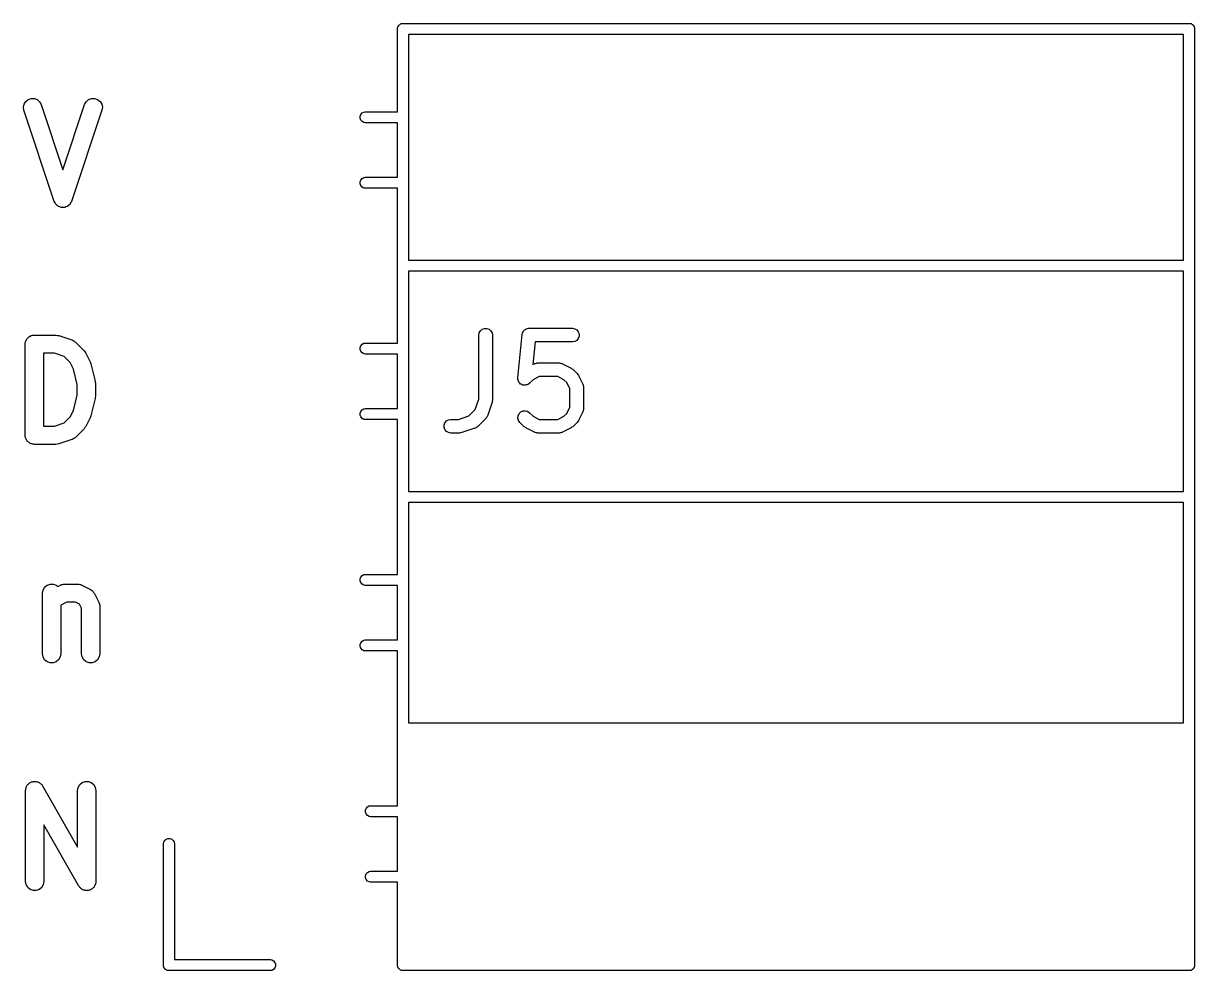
# Model space of a CAD drawing. Extents: x 0 to 100, y 0 to 100.
# Drawn here: x 15.79 to 28.65, y 38.37 to 48.77 of the extents above; entities that cross this region are included whole.
import ezdxf

# ---------------------------------------------------------------- set-up
doc = ezdxf.new("R2010")
doc.units = 0
doc.header["$MEASUREMENT"] = 0
doc.layers.add('BLACK', color=7, linetype='CONTINUOUS')

msp = doc.modelspace()

# ---------------------------------------------------------------- linework, layer by layer
at = {"layer": 'BLACK', "linetype": 'CONTINUOUS'}
for p, q in [((19.9018, 48.7256), (19.9027, 48.7308)), ((19.9027, 48.7308), (19.9054, 48.7354)), ((19.9054, 48.7354), (19.9072, 48.7405)), ((19.9072, 48.7405), (19.9107, 48.7446)), ((19.9107, 48.7446), (19.9133, 48.7492)), ((19.9133, 48.7492), (19.9174, 48.7526)), ((19.9174, 48.7526), (19.9208, 48.7567)), ((19.9208, 48.7567), (19.9255, 48.7593)), ((19.9255, 48.7593), (19.9295, 48.7628)), ((19.9295, 48.7628), (19.9345, 48.7646)), ((19.9345, 48.7646), (19.9392, 48.7673)), ((19.9392, 48.7673), (19.9444, 48.7682)), ((19.9444, 48.7682), (19.9494, 48.77)), ((19.9494, 48.77), (19.9547, 48.77)), ((19.9547, 48.77), (19.9548, 48.77)), ((19.9548, 48.77), (28.5952, 48.77)), ((28.5952, 48.77), (28.5953, 48.77)), ((28.5953, 48.77), (28.6006, 48.77)), ((28.6006, 48.77), (28.6056, 48.7682)), ((28.6056, 48.7682), (28.6108, 48.7673)), ((28.6108, 48.7673), (28.6155, 48.7646)), ((28.6155, 48.7646), (28.6205, 48.7628)), ((28.6205, 48.7628), (28.6245, 48.7593)), ((28.6245, 48.7593), (28.6292, 48.7567)), ((28.6292, 48.7567), (28.6326, 48.7526)), ((28.6326, 48.7526), (28.6367, 48.7492)), ((28.6367, 48.7492), (28.6393, 48.7445)), ((28.6393, 48.7445), (28.6428, 48.7405)), ((28.6428, 48.7405), (28.6446, 48.7355)), ((28.6446, 48.7355), (28.6473, 48.7308)), ((28.6473, 48.7308), (28.6482, 48.7256)), ((19.9, 48.7206), (19.9018, 48.7256)), ((19.9, 47.8), (19.9, 48.7206)), ((20.02, 48.65), (20.02, 46.17)), ((28.53, 48.65), (20.02, 48.65)), ((28.53, 46.17), (28.53, 48.65)), ((28.6482, 48.7256), (28.65, 48.7206)), ((28.65, 48.7206), (28.65, 48.7153)), ((28.65, 48.7153), (28.65, 48.7152)), ((28.65, 48.7152), (28.65, 38.4248)), ((15.7929, 47.8504), (15.7999, 47.8844)), ((15.798, 47.816), (15.7929, 47.8504)), ((15.7999, 47.8844), (15.818, 47.914)), ((15.818, 47.914), (15.8452, 47.9356)), ((15.8452, 47.9356), (15.8782, 47.9465)), ((15.8782, 47.9465), (15.9129, 47.9456)), ((15.9129, 47.9456), (15.9452, 47.9328)), ((15.9452, 47.9328), (15.9712, 47.9098)), ((15.9712, 47.9098), (15.9877, 47.8792)), ((15.9877, 47.8792), (16.2262, 47.1638)), ((16.2262, 47.1638), (16.4647, 47.8792)), ((16.4647, 47.8792), (16.4812, 47.9098)), ((16.4812, 47.9098), (16.5072, 47.9328)), ((16.5072, 47.9328), (16.5395, 47.9456)), ((16.5395, 47.9456), (16.5742, 47.9465)), ((16.5742, 47.9465), (16.6071, 47.9356)), ((16.6071, 47.9356), (16.6343, 47.914)), ((16.6343, 47.914), (16.6525, 47.8844)), ((16.6525, 47.8844), (16.6595, 47.8504)), ((16.6595, 47.8504), (16.6544, 47.816)), ((16.1313, 46.816), (15.798, 47.816)), ((16.6544, 47.816), (16.3211, 46.816)), ((19.49, 47.7506), (19.4972, 47.7705)), ((19.49, 47.7294), (19.49, 47.7506)), ((19.4972, 47.7095), (19.49, 47.7294)), ((19.4972, 47.7705), (19.5108, 47.7867)), ((19.5108, 47.6933), (19.4972, 47.7095)), ((19.5108, 47.7867), (19.5292, 47.7973)), ((19.5292, 47.7973), (19.5448, 47.8)), ((19.5448, 47.8), (19.9, 47.8)), ((19.5292, 47.6827), (19.5108, 47.6933)), ((19.5448, 47.68), (19.5292, 47.6827)), ((19.9, 47.68), (19.5448, 47.68)), ((19.9, 47.08), (19.9, 47.68)), ((19.4972, 47.0505), (19.5108, 47.0667)), ((19.5108, 47.0667), (19.5292, 47.0773)), ((19.5292, 47.0773), (19.5448, 47.08)), ((19.5448, 47.08), (19.9, 47.08)), ((19.49, 47.0306), (19.4972, 47.0505)), ((19.49, 47.0094), (19.49, 47.0306)), ((19.4972, 46.9895), (19.49, 47.0094)), ((19.5108, 46.9733), (19.4972, 46.9895)), ((19.5292, 46.9627), (19.5108, 46.9733)), ((19.5448, 46.96), (19.5292, 46.9627)), ((19.9, 46.96), (19.5448, 46.96)), ((19.9, 45.26), (19.9, 46.96)), ((16.1326, 46.8136), (16.1313, 46.816)), ((16.1332, 46.8109), (16.1326, 46.8136)), ((16.1409, 46.7984), (16.1332, 46.8109)), ((16.3192, 46.8109), (16.3115, 46.7984)), ((16.3197, 46.8136), (16.3192, 46.8109)), ((16.3211, 46.816), (16.3197, 46.8136)), ((16.1479, 46.7855), (16.1409, 46.7984)), ((16.1499, 46.7836), (16.1479, 46.7855)), ((16.1514, 46.7813), (16.1499, 46.7836)), ((16.1629, 46.7721), (16.1514, 46.7813)), ((16.1738, 46.7624), (16.1629, 46.7721)), ((16.1764, 46.7614), (16.1738, 46.7624)), ((16.1786, 46.7597), (16.1764, 46.7614)), ((16.1925, 46.755), (16.1786, 46.7597)), ((16.2061, 46.7496), (16.1925, 46.755)), ((16.2089, 46.7496), (16.2061, 46.7496)), ((16.2115, 46.7487), (16.2089, 46.7496)), ((16.2262, 46.7491), (16.2115, 46.7487)), ((16.2409, 46.7487), (16.2262, 46.7491)), ((16.2435, 46.7496), (16.2409, 46.7487)), ((16.2462, 46.7496), (16.2435, 46.7496)), ((16.2599, 46.755), (16.2462, 46.7496)), ((16.2738, 46.7597), (16.2599, 46.755)), ((16.276, 46.7614), (16.2738, 46.7597)), ((16.2785, 46.7624), (16.276, 46.7614)), ((16.2895, 46.7721), (16.2785, 46.7624)), ((16.301, 46.7813), (16.2895, 46.7721)), ((16.3025, 46.7836), (16.301, 46.7813)), ((16.3045, 46.7855), (16.3025, 46.7836)), ((16.3115, 46.7984), (16.3045, 46.7855)), ((20.02, 46.17), (28.53, 46.17)), ((20.02, 46.05), (20.02, 43.63)), ((28.53, 46.05), (20.02, 46.05)), ((28.53, 43.63), (28.53, 46.05)), ((20.7962, 45.3733), (20.8092, 45.3958)), ((20.8092, 45.3958), (20.8292, 45.4126)), ((20.8292, 45.4126), (20.8536, 45.4215)), ((20.8536, 45.4215), (20.8797, 45.4215)), ((20.8797, 45.4215), (20.9042, 45.4126)), ((20.9042, 45.4126), (20.9241, 45.3958)), ((20.9241, 45.3958), (20.9371, 45.3733)), ((21.2779, 45.3851), (21.2845, 45.393)), ((21.2845, 45.393), (21.2905, 45.4013)), ((21.2905, 45.4013), (21.2928, 45.4029)), ((21.2928, 45.4029), (21.2946, 45.4051)), ((21.2946, 45.4051), (21.3035, 45.4102)), ((21.3035, 45.4102), (21.312, 45.416)), ((21.312, 45.416), (21.3148, 45.4167)), ((21.3148, 45.4167), (21.3172, 45.4181)), ((21.3172, 45.4181), (21.3273, 45.4199)), ((21.3273, 45.4199), (21.3372, 45.4224)), ((21.3372, 45.4224), (21.3401, 45.4221)), ((21.3401, 45.4221), (21.3429, 45.4226)), ((21.3429, 45.4226), (21.819, 45.4226)), ((21.819, 45.4226), (21.8447, 45.4181)), ((21.8447, 45.4181), (21.8673, 45.4051)), ((21.8673, 45.4051), (21.884, 45.3851)), ((15.8134, 45.265), (15.8164, 45.2732)), ((15.8134, 45.2562), (15.8134, 45.265)), ((15.8164, 45.2732), (15.8179, 45.2818)), ((15.8179, 45.2818), (15.8223, 45.2894)), ((15.8223, 45.2894), (15.8253, 45.2976)), ((15.8253, 45.2976), (15.8309, 45.3043)), ((15.8309, 45.3043), (15.8353, 45.3119)), ((15.8353, 45.3119), (15.842, 45.3175)), ((15.842, 45.3175), (15.8476, 45.3242)), ((15.8476, 45.3242), (15.8552, 45.3286)), ((15.8552, 45.3286), (15.8619, 45.3342)), ((15.8619, 45.3342), (15.8701, 45.3372)), ((15.8701, 45.3372), (15.8777, 45.3416)), ((15.8777, 45.3416), (15.8863, 45.3431)), ((15.8863, 45.3431), (15.8945, 45.3461)), ((15.8945, 45.3461), (15.9033, 45.3461)), ((15.9033, 45.3461), (15.9119, 45.3476)), ((15.9119, 45.3476), (16.15, 45.3476)), ((16.15, 45.3476), (16.1658, 45.3448)), ((16.1658, 45.3448), (16.1816, 45.3425)), ((16.1816, 45.3425), (16.3245, 45.2949)), ((16.3245, 45.2949), (16.3295, 45.2921)), ((16.3295, 45.2921), (16.3351, 45.2906)), ((16.3351, 45.2906), (16.3447, 45.2839)), ((16.3447, 45.2839), (16.355, 45.2783)), ((16.355, 45.2783), (16.3588, 45.274)), ((16.3588, 45.274), (16.3636, 45.2707)), ((16.3636, 45.2707), (16.4588, 45.1755)), ((19.5108, 45.2467), (19.5292, 45.2573)), ((19.5292, 45.2573), (19.5448, 45.26)), ((19.5448, 45.26), (19.9, 45.26)), ((20.7917, 45.3476), (20.7962, 45.3733)), ((20.7917, 44.6455), (20.7917, 45.3476)), ((20.9371, 45.3733), (20.9417, 45.3476)), ((20.9417, 45.3476), (20.9417, 44.6333)), ((21.2206, 44.8789), (21.2682, 45.3551)), ((21.2682, 45.3551), (21.269, 45.3578)), ((21.269, 45.3606), (21.2725, 45.3703)), ((21.269, 45.3578), (21.269, 45.3606)), ((21.2725, 45.3703), (21.2753, 45.3802)), ((21.2753, 45.3802), (21.2769, 45.3825)), ((21.2769, 45.3825), (21.2779, 45.3851)), ((21.4107, 45.2726), (21.3859, 45.0244)), ((21.819, 45.2726), (21.4107, 45.2726)), ((21.8447, 45.2771), (21.819, 45.2726)), ((21.8673, 45.2902), (21.8447, 45.2771)), ((21.884, 45.3101), (21.8673, 45.2902)), ((21.884, 45.3851), (21.8929, 45.3606)), ((21.8929, 45.3346), (21.884, 45.3101)), ((21.8929, 45.3606), (21.8929, 45.3346)), ((15.8119, 45.2476), (15.8134, 45.2562)), ((15.8119, 44.2476), (15.8119, 45.2476)), ((16.0119, 45.1476), (16.0119, 44.3476)), ((16.1338, 45.1476), (16.0119, 45.1476)), ((16.2388, 45.1126), (16.1338, 45.1476)), ((16.4588, 45.1755), (16.468, 45.1623)), ((16.468, 45.1623), (16.4775, 45.1495)), ((16.4775, 45.1495), (16.5252, 45.0542)), ((19.49, 45.2106), (19.4972, 45.2305)), ((19.49, 45.1894), (19.49, 45.2106)), ((19.4972, 45.1695), (19.49, 45.1894)), ((19.4972, 45.2305), (19.5108, 45.2467)), ((19.5108, 45.1533), (19.4972, 45.1695)), ((19.5292, 45.1427), (19.5108, 45.1533)), ((19.5448, 45.14), (19.5292, 45.1427)), ((19.9, 45.14), (19.5448, 45.14)), ((19.9, 44.54), (19.9, 45.14)), ((16.3059, 45.0455), (16.2388, 45.1126)), ((16.3414, 44.9746), (16.3059, 45.0455)), ((16.5252, 45.0542), (16.5283, 45.0438)), ((16.5283, 45.0438), (16.5327, 45.0338)), ((16.5327, 45.0338), (16.5803, 44.8433)), ((21.3859, 45.0244), (21.4046, 45.0337)), ((21.4046, 45.0337), (21.4087, 45.035)), ((21.4087, 45.035), (21.4124, 45.0371)), ((21.4124, 45.0371), (21.4211, 45.0387)), ((21.4211, 45.0387), (21.4295, 45.0412)), ((21.4295, 45.0412), (21.4338, 45.0409)), ((21.4338, 45.0409), (21.4381, 45.0417)), ((21.4381, 45.0417), (21.6762, 45.0417)), ((21.6762, 45.0417), (21.6804, 45.0409)), ((21.6804, 45.0409), (21.6848, 45.0412)), ((21.6848, 45.0412), (21.6932, 45.0387)), ((21.6932, 45.0387), (21.7018, 45.0371)), ((21.7018, 45.0371), (21.7056, 45.035)), ((21.7056, 45.035), (21.7097, 45.0337)), ((21.7097, 45.0337), (21.805, 44.9861)), ((16.3833, 44.8067), (16.3414, 44.9746)), ((21.2205, 44.878), (21.2206, 44.8784)), ((21.2216, 44.8655), (21.2205, 44.878)), ((21.2206, 44.8784), (21.2206, 44.8789)), ((21.4558, 44.8917), (21.3873, 44.8574)), ((21.6585, 44.8917), (21.4558, 44.8917)), ((21.727, 44.8574), (21.6585, 44.8917)), ((21.805, 44.9861), (21.8146, 44.979)), ((21.8146, 44.979), (21.8245, 44.9721)), ((21.8245, 44.9721), (21.8721, 44.9245)), ((21.8721, 44.9245), (21.879, 44.9146)), ((21.879, 44.9146), (21.8861, 44.905)), ((21.8861, 44.905), (21.9337, 44.8097)), ((16.3833, 44.6885), (16.3833, 44.8067)), ((16.5803, 44.8433), (16.5812, 44.8311)), ((16.5812, 44.8311), (16.5833, 44.819)), ((16.5833, 44.819), (16.5833, 44.6762)), ((21.2226, 44.8529), (21.2216, 44.8655)), ((21.2228, 44.8525), (21.2226, 44.8529)), ((21.2228, 44.852), (21.2228, 44.8525)), ((21.2281, 44.8406), (21.2228, 44.852)), ((21.2333, 44.8292), (21.2281, 44.8406)), ((21.2336, 44.8288), (21.2333, 44.8292)), ((21.2338, 44.8284), (21.2336, 44.8288)), ((21.2427, 44.8195), (21.2338, 44.8284)), ((21.2515, 44.8105), (21.2427, 44.8195)), ((21.2519, 44.8103), (21.2515, 44.8105)), ((21.2522, 44.81), (21.2519, 44.8103)), ((21.2636, 44.8047), (21.2522, 44.81)), ((21.2749, 44.7992), (21.2636, 44.8047)), ((21.2754, 44.7992), (21.2749, 44.7992)), ((21.2758, 44.799), (21.2754, 44.7992)), ((21.2883, 44.7979), (21.2758, 44.799)), ((21.3008, 44.7966), (21.2883, 44.7979)), ((21.3013, 44.7968), (21.3008, 44.7966)), ((21.3018, 44.7967), (21.3013, 44.7968)), ((21.3139, 44.8), (21.3018, 44.7967)), ((21.3261, 44.8031), (21.3139, 44.8)), ((21.3265, 44.8033), (21.3261, 44.8031)), ((21.3269, 44.8035), (21.3265, 44.8033)), ((21.3372, 44.8107), (21.3269, 44.8035)), ((21.3476, 44.8177), (21.3372, 44.8107)), ((21.3479, 44.8181), (21.3476, 44.8177)), ((21.3483, 44.8184), (21.3479, 44.8181)), ((21.3873, 44.8574), (21.3483, 44.8184)), ((21.7574, 44.827), (21.727, 44.8574)), ((21.7917, 44.7585), (21.7574, 44.827)), ((21.7917, 44.5558), (21.7917, 44.7585)), ((21.9337, 44.8097), (21.935, 44.8056)), ((21.935, 44.8056), (21.9371, 44.8018)), ((21.9371, 44.8018), (21.9387, 44.7932)), ((21.9387, 44.7932), (21.9412, 44.7848)), ((21.9412, 44.7848), (21.9409, 44.7805)), ((21.9409, 44.7805), (21.9417, 44.7762)), ((21.9417, 44.7762), (21.9417, 44.5381)), ((16.3414, 44.5206), (16.3833, 44.6885)), ((16.5803, 44.6519), (16.5327, 44.4615)), ((16.5812, 44.6641), (16.5803, 44.6519)), ((16.5833, 44.6762), (16.5812, 44.6641)), ((20.7535, 44.531), (20.7917, 44.6455)), ((20.9396, 44.6215), (20.9378, 44.6096)), ((20.9417, 44.6333), (20.9396, 44.6215)), ((16.3059, 44.4497), (16.3414, 44.5206)), ((19.49, 44.4906), (19.4972, 44.5105)), ((19.49, 44.4694), (19.49, 44.4906)), ((19.4972, 44.5105), (19.5108, 44.5267)), ((19.5108, 44.5267), (19.5292, 44.5373)), ((19.5292, 44.5373), (19.5448, 44.54)), ((19.5448, 44.54), (19.9, 44.54)), ((20.6833, 44.4608), (20.7535, 44.531)), ((20.9378, 44.6096), (20.8902, 44.4668)), ((21.2228, 44.4623), (21.2338, 44.4859)), ((21.2338, 44.4859), (21.2522, 44.5043)), ((21.2522, 44.5043), (21.2758, 44.5153)), ((21.2758, 44.5153), (21.3018, 44.5176)), ((21.3018, 44.5176), (21.3269, 44.5108)), ((21.3269, 44.5108), (21.3483, 44.4959)), ((21.3483, 44.4959), (21.3873, 44.4569)), ((21.727, 44.4569), (21.7574, 44.4873)), ((21.7574, 44.4873), (21.7917, 44.5558)), ((21.9337, 44.5046), (21.8861, 44.4093)), ((21.935, 44.5087), (21.9337, 44.5046)), ((21.9371, 44.5124), (21.935, 44.5087)), ((21.9387, 44.5211), (21.9371, 44.5124)), ((21.9412, 44.5295), (21.9387, 44.5211)), ((21.9417, 44.5381), (21.9409, 44.5338)), ((21.9409, 44.5338), (21.9412, 44.5295)), ((16.1338, 44.3476), (16.2388, 44.3826)), ((16.2388, 44.3826), (16.3059, 44.4497)), ((16.5252, 44.441), (16.4775, 44.3458)), ((16.5283, 44.4515), (16.5252, 44.441)), ((16.5327, 44.4615), (16.5283, 44.4515)), ((19.4972, 44.4495), (19.49, 44.4694)), ((19.5108, 44.4333), (19.4972, 44.4495)), ((19.5292, 44.4227), (19.5108, 44.4333)), ((19.5448, 44.42), (19.5292, 44.4227)), ((19.9, 44.42), (19.5448, 44.42)), ((19.9, 42.72), (19.9, 44.42)), ((20.4119, 44.3606), (20.4208, 44.3851)), ((20.4119, 44.3346), (20.4119, 44.3606)), ((20.4208, 44.3851), (20.4375, 44.4051)), ((20.4375, 44.4051), (20.4601, 44.4181)), ((20.4601, 44.4181), (20.4857, 44.4226)), ((20.4857, 44.4226), (20.5688, 44.4226)), ((20.5688, 44.4226), (20.6833, 44.4608)), ((20.8721, 44.4374), (20.7768, 44.3422)), ((20.8746, 44.441), (20.8721, 44.4374)), ((20.8778, 44.4439), (20.8746, 44.441)), ((20.882, 44.4516), (20.8778, 44.4439)), ((20.887, 44.4588), (20.882, 44.4516)), ((20.8881, 44.463), (20.887, 44.4588)), ((20.8902, 44.4668), (20.8881, 44.463)), ((21.2205, 44.4363), (21.2228, 44.4623)), ((21.2273, 44.4112), (21.2205, 44.4363)), ((21.2422, 44.3898), (21.2273, 44.4112)), ((21.2898, 44.3422), (21.2422, 44.3898)), ((21.3873, 44.4569), (21.4558, 44.4226)), ((21.4558, 44.4226), (21.6585, 44.4226)), ((21.6585, 44.4226), (21.727, 44.4569)), ((21.8721, 44.3898), (21.8245, 44.3422)), ((21.879, 44.3997), (21.8721, 44.3898)), ((21.8861, 44.4093), (21.879, 44.3997)), ((15.8134, 44.239), (15.8119, 44.2476)), ((15.8134, 44.2303), (15.8134, 44.239)), ((15.8164, 44.222), (15.8134, 44.2303)), ((16.0119, 44.3476), (16.1338, 44.3476)), ((16.4588, 44.3198), (16.3636, 44.2245)), ((16.468, 44.3329), (16.4588, 44.3198)), ((16.4775, 44.3458), (16.468, 44.3329)), ((20.4208, 44.3101), (20.4119, 44.3346)), ((20.4375, 44.2902), (20.4208, 44.3101)), ((20.4601, 44.2771), (20.4375, 44.2902)), ((20.4857, 44.2726), (20.4601, 44.2771)), ((20.581, 44.2726), (20.4857, 44.2726)), ((20.5928, 44.2747), (20.581, 44.2726)), ((20.6047, 44.2765), (20.5928, 44.2747)), ((20.7475, 44.3241), (20.6047, 44.2765)), ((20.7513, 44.3261), (20.7475, 44.3241)), ((20.7555, 44.3273), (20.7513, 44.3261)), ((20.7627, 44.3323), (20.7555, 44.3273)), ((20.7704, 44.3365), (20.7627, 44.3323)), ((20.7733, 44.3397), (20.7704, 44.3365)), ((20.7768, 44.3422), (20.7733, 44.3397)), ((21.2997, 44.3353), (21.2898, 44.3422)), ((21.3093, 44.3282), (21.2997, 44.3353)), ((21.4046, 44.2805), (21.3093, 44.3282)), ((21.4087, 44.2793), (21.4046, 44.2805)), ((21.4124, 44.2771), (21.4087, 44.2793)), ((21.4211, 44.2756), (21.4124, 44.2771)), ((21.4295, 44.2731), (21.4211, 44.2756)), ((21.4338, 44.2734), (21.4295, 44.2731)), ((21.4381, 44.2726), (21.4338, 44.2734)), ((21.6762, 44.2726), (21.4381, 44.2726)), ((21.6804, 44.2734), (21.6762, 44.2726)), ((21.6848, 44.2731), (21.6804, 44.2734)), ((21.6932, 44.2756), (21.6848, 44.2731)), ((21.7018, 44.2771), (21.6932, 44.2756)), ((21.7056, 44.2793), (21.7018, 44.2771)), ((21.7097, 44.2805), (21.7056, 44.2793)), ((21.805, 44.3282), (21.7097, 44.2805)), ((21.8146, 44.3353), (21.805, 44.3282)), ((21.8245, 44.3422), (21.8146, 44.3353)), ((15.8179, 44.2134), (15.8164, 44.222)), ((15.8223, 44.2058), (15.8179, 44.2134)), ((15.8253, 44.1976), (15.8223, 44.2058)), ((15.8309, 44.1909), (15.8253, 44.1976)), ((15.8353, 44.1833), (15.8309, 44.1909)), ((15.842, 44.1777), (15.8353, 44.1833)), ((15.8476, 44.171), (15.842, 44.1777)), ((15.8552, 44.1666), (15.8476, 44.171)), ((15.8619, 44.161), (15.8552, 44.1666)), ((15.8701, 44.158), (15.8619, 44.161)), ((15.8777, 44.1537), (15.8701, 44.158)), ((15.8863, 44.1521), (15.8777, 44.1537)), ((15.8945, 44.1491), (15.8863, 44.1521)), ((15.9033, 44.1491), (15.8945, 44.1491)), ((15.9119, 44.1476), (15.9033, 44.1491)), ((16.15, 44.1476), (15.9119, 44.1476)), ((16.1658, 44.1504), (16.15, 44.1476)), ((16.1816, 44.1528), (16.1658, 44.1504)), ((16.3245, 44.2004), (16.1816, 44.1528)), ((16.3295, 44.2031), (16.3245, 44.2004)), ((16.3351, 44.2046), (16.3295, 44.2031)), ((16.3447, 44.2113), (16.3351, 44.2046)), ((16.355, 44.2169), (16.3447, 44.2113)), ((16.3588, 44.2212), (16.355, 44.2169)), ((16.3636, 44.2245), (16.3588, 44.2212)), ((20.02, 43.63), (28.53, 43.63)), ((20.02, 43.51), (20.02, 41.09)), ((28.53, 43.51), (20.02, 43.51)), ((28.53, 41.09), (28.53, 43.51)), ((19.49, 42.6706), (19.4972, 42.6905)), ((19.4972, 42.6905), (19.5108, 42.7067)), ((19.5108, 42.7067), (19.5292, 42.7173)), ((19.5292, 42.7173), (19.5448, 42.72)), ((19.5448, 42.72), (19.9, 42.72)), ((16.0084, 42.5485), (16.0258, 42.5786)), ((16.0258, 42.5786), (16.0524, 42.6009)), ((16.0524, 42.6009), (16.085, 42.6128)), ((16.085, 42.6128), (16.1197, 42.6128)), ((16.1197, 42.6128), (16.1524, 42.6009)), ((16.1524, 42.6009), (16.1682, 42.5876)), ((16.1682, 42.5876), (16.2005, 42.6037)), ((16.2005, 42.6037), (16.206, 42.6054)), ((16.206, 42.6054), (16.211, 42.6083)), ((16.211, 42.6083), (16.2226, 42.6103)), ((16.2226, 42.6103), (16.2338, 42.6136)), ((16.2338, 42.6136), (16.2396, 42.6133)), ((16.2396, 42.6133), (16.2452, 42.6143)), ((16.2452, 42.6143), (16.3881, 42.6143)), ((16.3881, 42.6143), (16.3938, 42.6133)), ((16.3938, 42.6133), (16.3995, 42.6136)), ((16.3995, 42.6136), (16.4108, 42.6103)), ((16.4108, 42.6103), (16.4223, 42.6083)), ((16.4223, 42.6083), (16.4273, 42.6054)), ((16.4273, 42.6054), (16.4328, 42.6037)), ((16.4328, 42.6037), (16.5281, 42.5561)), ((19.49, 42.6494), (19.49, 42.6706)), ((19.4972, 42.6295), (19.49, 42.6494)), ((19.5108, 42.6133), (19.4972, 42.6295)), ((19.5292, 42.6027), (19.5108, 42.6133)), ((19.5448, 42.6), (19.5292, 42.6027)), ((19.9, 42.6), (19.5448, 42.6)), ((19.9, 42), (19.9, 42.6)), ((16.0024, 42.5143), (16.0084, 42.5485)), ((16.0024, 41.8476), (16.0024, 42.5143)), ((16.5281, 42.5561), (16.5398, 42.5474)), ((16.5398, 42.5474), (16.5521, 42.5393)), ((16.5521, 42.5393), (16.5537, 42.5371)), ((16.5537, 42.5371), (16.5559, 42.5354)), ((16.5559, 42.5354), (16.564, 42.5232)), ((16.564, 42.5232), (16.5728, 42.5114)), ((16.5728, 42.5114), (16.6204, 42.4162)), ((16.2092, 42.3845), (16.2024, 42.3776)), ((16.2024, 42.3776), (16.2024, 41.8476)), ((16.2688, 42.4143), (16.2092, 42.3845)), ((16.3645, 42.4143), (16.2688, 42.4143)), ((16.4088, 42.3921), (16.3645, 42.4143)), ((16.431, 42.3478), (16.4088, 42.3921)), ((16.431, 41.8476), (16.431, 42.3478)), ((16.6204, 42.4162), (16.622, 42.4106)), ((16.622, 42.4106), (16.6249, 42.4056)), ((16.6249, 42.4056), (16.627, 42.3941)), ((16.627, 42.3941), (16.6303, 42.3829)), ((16.6303, 42.3829), (16.63, 42.3771)), ((16.63, 42.3771), (16.631, 42.3714)), ((16.631, 42.3714), (16.631, 41.8476)), ((19.49, 41.9506), (19.4972, 41.9705)), ((19.49, 41.9294), (19.49, 41.9506)), ((19.4972, 41.9095), (19.49, 41.9294)), ((19.4972, 41.9705), (19.5108, 41.9867)), ((19.5108, 41.9867), (19.5292, 41.9973)), ((19.5292, 41.9973), (19.5448, 42)), ((19.5448, 42), (19.9, 42)), ((16.0084, 41.8134), (16.0024, 41.8476)), ((16.0258, 41.7833), (16.0084, 41.8134)), ((16.1963, 41.8134), (16.179, 41.7833)), ((16.2024, 41.8476), (16.1963, 41.8134)), ((16.437, 41.8134), (16.431, 41.8476)), ((16.4543, 41.7833), (16.437, 41.8134)), ((16.6249, 41.8134), (16.6076, 41.7833)), ((16.631, 41.8476), (16.6249, 41.8134)), ((19.5108, 41.8933), (19.4972, 41.9095)), ((19.5292, 41.8827), (19.5108, 41.8933)), ((19.5448, 41.88), (19.5292, 41.8827)), ((19.9, 41.88), (19.5448, 41.88)), ((19.9, 40.18), (19.9, 41.88)), ((16.0524, 41.761), (16.0258, 41.7833)), ((16.085, 41.7491), (16.0524, 41.761)), ((16.1197, 41.7491), (16.085, 41.7491)), ((16.1524, 41.761), (16.1197, 41.7491)), ((16.179, 41.7833), (16.1524, 41.761)), ((16.481, 41.761), (16.4543, 41.7833)), ((16.5136, 41.7491), (16.481, 41.761)), ((16.5483, 41.7491), (16.5136, 41.7491)), ((16.581, 41.761), (16.5483, 41.7491)), ((16.6076, 41.7833), (16.581, 41.761)), ((20.02, 41.09), (28.53, 41.09)), ((15.8183, 40.3654), (15.8212, 40.3734)), ((15.8212, 40.3734), (15.8227, 40.3818)), ((15.8227, 40.3818), (15.8272, 40.3896)), ((15.8272, 40.3896), (15.8303, 40.398)), ((15.8303, 40.398), (15.8358, 40.4045)), ((15.8358, 40.4045), (15.8401, 40.4119)), ((15.8401, 40.4119), (15.8469, 40.4177)), ((15.8469, 40.4177), (15.8527, 40.4245)), ((15.8527, 40.4245), (15.8601, 40.4287)), ((15.8601, 40.4287), (15.8667, 40.4342)), ((15.8667, 40.4342), (15.8751, 40.4373)), ((15.8751, 40.4373), (15.8829, 40.4417)), ((15.8829, 40.4417), (15.8913, 40.4432)), ((15.8913, 40.4432), (15.8993, 40.4461)), ((15.8993, 40.4461), (15.9083, 40.4461)), ((15.9083, 40.4461), (15.9171, 40.4476)), ((15.9171, 40.4476), (15.9255, 40.4461)), ((15.9255, 40.4461), (15.934, 40.4461)), ((15.934, 40.4461), (15.9425, 40.443)), ((15.9425, 40.443), (15.9513, 40.4414)), ((15.9513, 40.4414), (15.9586, 40.4371)), ((15.9586, 40.4371), (15.9667, 40.4342)), ((15.9667, 40.4342), (15.9735, 40.4285)), ((15.9735, 40.4285), (15.9813, 40.4239)), ((15.9813, 40.4239), (15.9867, 40.4174)), ((15.9867, 40.4174), (15.9933, 40.4119)), ((15.9933, 40.4119), (15.9978, 40.4041)), ((15.9978, 40.4041), (16.0035, 40.3972)), ((16.0035, 40.3972), (16.3881, 39.7242)), ((16.3881, 40.3476), (16.3941, 40.3818)), ((16.3941, 40.3818), (16.4115, 40.4119)), ((16.4115, 40.4119), (16.4381, 40.4342)), ((16.4381, 40.4342), (16.4707, 40.4461)), ((16.4707, 40.4461), (16.5055, 40.4461)), ((16.5055, 40.4461), (16.5381, 40.4342)), ((16.5381, 40.4342), (16.5647, 40.4119)), ((16.5647, 40.4119), (16.5821, 40.3818)), ((16.5821, 40.3818), (16.5881, 40.3476)), ((15.8167, 40.3476), (15.8182, 40.3565)), ((15.8167, 39.3476), (15.8167, 40.3476)), ((15.8182, 40.3565), (15.8183, 40.3654)), ((16.3881, 39.7242), (16.3881, 40.3476)), ((16.5881, 40.3476), (16.5881, 39.3476)), ((19.55, 40.1306), (19.5572, 40.1505)), ((19.55, 40.1094), (19.55, 40.1306)), ((19.5572, 40.1505), (19.5708, 40.1667)), ((19.5708, 40.1667), (19.5892, 40.1773)), ((19.5892, 40.1773), (19.6048, 40.18)), ((19.6048, 40.18), (19.9, 40.18)), ((19.5572, 40.0895), (19.55, 40.1094)), ((19.5708, 40.0733), (19.5572, 40.0895)), ((19.5892, 40.0627), (19.5708, 40.0733)), ((19.6048, 40.06), (19.5892, 40.0627)), ((19.9, 40.06), (19.6048, 40.06)), ((19.9, 39.46), (19.9, 40.06)), ((16.4013, 39.298), (16.0167, 39.9711)), ((16.0167, 39.9711), (16.0167, 39.3476)), ((17.33, 39.7652), (17.3328, 39.7808)), ((17.33, 38.4248), (17.33, 39.7652)), ((17.3328, 39.7808), (17.3433, 39.7992)), ((17.3433, 39.7992), (17.3595, 39.8128)), ((17.3595, 39.8128), (17.3794, 39.82)), ((17.3794, 39.82), (17.4006, 39.82)), ((17.4006, 39.82), (17.4205, 39.8128)), ((17.4205, 39.8128), (17.4367, 39.7992)), ((17.4367, 39.7992), (17.4473, 39.7808)), ((17.4473, 39.7808), (17.45, 39.7652)), ((17.45, 39.7652), (17.45, 38.49)), ((15.8227, 39.3134), (15.8167, 39.3476)), ((16.0167, 39.3476), (16.0106, 39.3134)), ((16.5881, 39.3476), (16.5865, 39.3388)), ((19.55, 39.4106), (19.5572, 39.4305)), ((19.55, 39.3894), (19.55, 39.4106)), ((19.5572, 39.3695), (19.55, 39.3894)), ((19.5572, 39.4305), (19.5708, 39.4467)), ((19.5708, 39.3533), (19.5572, 39.3695)), ((19.5708, 39.4467), (19.5892, 39.4573)), ((19.5892, 39.3427), (19.5708, 39.3533)), ((19.5892, 39.4573), (19.6048, 39.46)), ((19.6048, 39.46), (19.9, 39.46)), ((15.8401, 39.2833), (15.8227, 39.3134)), ((15.8667, 39.261), (15.8401, 39.2833)), ((15.8993, 39.2491), (15.8667, 39.261)), ((15.934, 39.2491), (15.8993, 39.2491)), ((15.9667, 39.261), (15.934, 39.2491)), ((15.9933, 39.2833), (15.9667, 39.261)), ((16.0106, 39.3134), (15.9933, 39.2833)), ((16.407, 39.2911), (16.4013, 39.298)), ((16.4115, 39.2833), (16.407, 39.2911)), ((16.418, 39.2779), (16.4115, 39.2833)), ((16.4235, 39.2713), (16.418, 39.2779)), ((16.4312, 39.2668), (16.4235, 39.2713)), ((16.4381, 39.261), (16.4312, 39.2668)), ((16.4461, 39.2581), (16.4381, 39.261)), ((16.4535, 39.2538), (16.4461, 39.2581)), ((16.4623, 39.2522), (16.4535, 39.2538)), ((16.4707, 39.2491), (16.4623, 39.2522)), ((16.4793, 39.2491), (16.4707, 39.2491)), ((16.4876, 39.2476), (16.4793, 39.2491)), ((16.4965, 39.2491), (16.4876, 39.2476)), ((16.5055, 39.2491), (16.4965, 39.2491)), ((16.5135, 39.2521), (16.5055, 39.2491)), ((16.5219, 39.2535), (16.5135, 39.2521)), ((16.5297, 39.2579), (16.5219, 39.2535)), ((16.5381, 39.261), (16.5297, 39.2579)), ((16.5446, 39.2665), (16.5381, 39.261)), ((16.552, 39.2707), (16.5446, 39.2665)), ((16.5578, 39.2776), (16.552, 39.2707)), ((16.5647, 39.2833), (16.5578, 39.2776)), ((16.569, 39.2907), (16.5647, 39.2833)), ((16.5745, 39.2972), (16.569, 39.2907)), ((16.5776, 39.3056), (16.5745, 39.2972)), ((16.5821, 39.3134), (16.5776, 39.3056)), ((16.5835, 39.3218), (16.5821, 39.3134)), ((16.5865, 39.3298), (16.5835, 39.3218)), ((16.5865, 39.3388), (16.5865, 39.3298)), ((19.6048, 39.34), (19.5892, 39.3427)), ((19.9, 39.34), (19.6048, 39.34)), ((19.9, 38.4248), (19.9, 39.34)), ((17.45, 38.49), (18.5052, 38.49)), ((18.5052, 38.49), (18.5208, 38.4873)), ((18.5208, 38.4873), (18.5392, 38.4767)), ((18.5392, 38.4767), (18.5528, 38.4605)), ((18.5528, 38.4605), (18.56, 38.4406)), ((17.33, 38.4247), (17.33, 38.4248)), ((17.33, 38.4194), (17.33, 38.4247)), ((17.3318, 38.4144), (17.33, 38.4194)), ((17.3327, 38.4092), (17.3318, 38.4144)), ((17.3354, 38.4045), (17.3327, 38.4092)), ((17.3372, 38.3995), (17.3354, 38.4045)), ((17.3407, 38.3955), (17.3372, 38.3995)), ((17.3433, 38.3908), (17.3407, 38.3955)), ((17.3474, 38.3874), (17.3433, 38.3908)), ((17.3508, 38.3833), (17.3474, 38.3874)), ((17.3555, 38.3807), (17.3508, 38.3833)), ((17.3595, 38.3772), (17.3555, 38.3807)), ((17.3645, 38.3754), (17.3595, 38.3772)), ((17.3692, 38.3727), (17.3645, 38.3754)), ((17.3744, 38.3718), (17.3692, 38.3727)), ((17.3794, 38.37), (17.3744, 38.3718)), ((17.3847, 38.37), (17.3794, 38.37)), ((17.3848, 38.37), (17.3847, 38.37)), ((18.5052, 38.37), (17.3848, 38.37)), ((18.5208, 38.3727), (18.5052, 38.37)), ((18.5392, 38.3833), (18.5208, 38.3727)), ((18.5528, 38.3995), (18.5392, 38.3833)), ((18.56, 38.4194), (18.5528, 38.3995)), ((18.56, 38.4406), (18.56, 38.4194)), ((19.9, 38.4247), (19.9, 38.4248)), ((19.9, 38.4194), (19.9, 38.4247)), ((19.9018, 38.4144), (19.9, 38.4194)), ((19.9027, 38.4092), (19.9018, 38.4144)), ((19.9054, 38.4045), (19.9027, 38.4092)), ((19.9072, 38.3995), (19.9054, 38.4045)), ((19.9107, 38.3955), (19.9072, 38.3995)), ((19.9133, 38.3908), (19.9107, 38.3955)), ((19.9174, 38.3874), (19.9133, 38.3908)), ((19.9208, 38.3833), (19.9174, 38.3874)), ((19.9255, 38.3807), (19.9208, 38.3833)), ((19.9295, 38.3772), (19.9255, 38.3807)), ((19.9345, 38.3754), (19.9295, 38.3772)), ((19.9392, 38.3727), (19.9345, 38.3754)), ((19.9444, 38.3718), (19.9392, 38.3727)), ((19.9494, 38.37), (19.9444, 38.3718)), ((19.9547, 38.37), (19.9494, 38.37)), ((19.9548, 38.37), (19.9547, 38.37)), ((28.5952, 38.37), (19.9548, 38.37)), ((28.5953, 38.37), (28.5952, 38.37)), ((28.6006, 38.37), (28.5953, 38.37)), ((28.6056, 38.3718), (28.6006, 38.37)), ((28.6108, 38.3727), (28.6056, 38.3718)), ((28.6155, 38.3754), (28.6108, 38.3727)), ((28.6205, 38.3772), (28.6155, 38.3754)), ((28.6245, 38.3807), (28.6205, 38.3772)), ((28.6292, 38.3833), (28.6245, 38.3807)), ((28.6326, 38.3874), (28.6292, 38.3833)), ((28.6367, 38.3908), (28.6326, 38.3874)), ((28.6393, 38.3955), (28.6367, 38.3908)), ((28.6428, 38.3995), (28.6393, 38.3955)), ((28.6446, 38.4045), (28.6428, 38.3995)), ((28.6473, 38.4092), (28.6446, 38.4045)), ((28.6482, 38.4144), (28.6473, 38.4092)), ((28.65, 38.4194), (28.6482, 38.4144)), ((28.65, 38.4248), (28.65, 38.4247)), ((28.65, 38.4247), (28.65, 38.4194))]:
    msp.add_line(p, q, dxfattribs=at)

doc.saveas('drawing.dxf')
